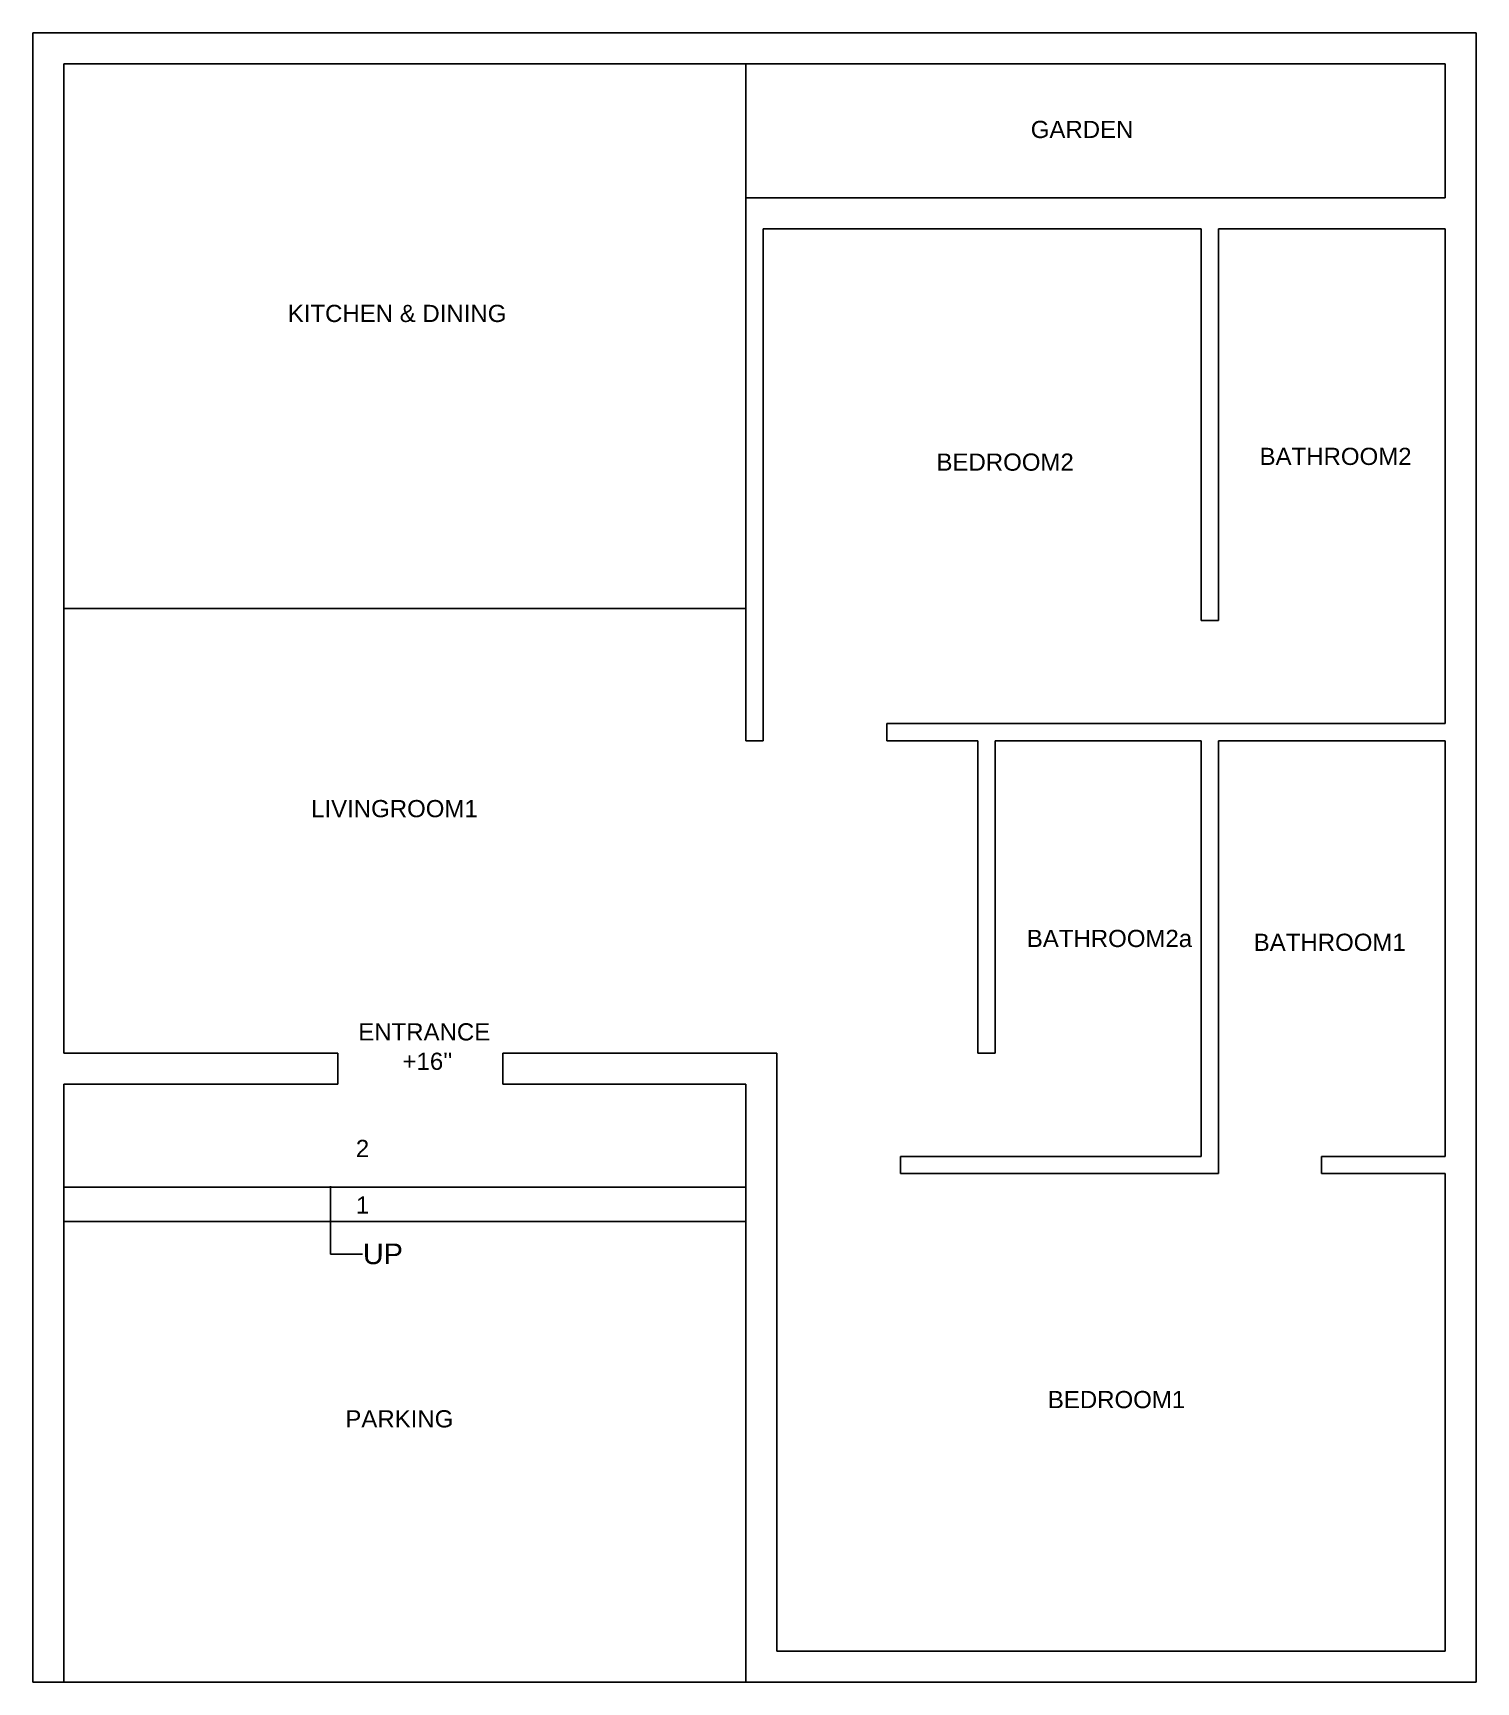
# Model space of a CAD drawing. Header units: feet. Extents: x 187 to 607, y -820 to -340.
import ezdxf
from ezdxf import colors
from ezdxf.entities.mleader import LeaderData, LeaderLine
from ezdxf.math import Vec2, Vec3

# ---------------------------------------------------------------- set-up
doc = ezdxf.new("R2010")
doc.units = ezdxf.units.FT
doc.header["$MEASUREMENT"] = 0
for name, color, linetype in [('BathRoom1', 7, 'Continuous'), ('BathRoom2', 7, 'Continuous'), ('BathRoom2a', 7, 'Continuous'), ('BedRoom1', 7, 'Continuous'), ('BedRoom2', 7, 'Continuous'), ('Boundary', 7, 'Continuous'), ('Entrance_Staircase', 7, 'Continuous'), ('Kitchen & Dining', 7, 'Continuous'), ('LivingRoom1', 7, 'Continuous'), ('Parking', 7, 'Continuous')]:
    doc.layers.add(name, color=color, linetype=linetype)
doc.layers.add('Garden', color=7, linetype='Continuous', plot=False)
doc.styles.get("Standard").update_dxf_attribs({"font": 'arial.ttf'})

msp = doc.modelspace()

# ---------------------------------------------------------------- linework, layer by layer
at = {"layer": 'BathRoom1'}
for p, q in [((531.86, -545.73), (597.86, -545.73)), ((531.86, -545.73), (531.86, -671.73)), ((597.86, -545.73), (597.86, -666.73)), ((561.86, -666.73), (561.86, -671.73)), ((561.86, -666.73), (597.86, -666.73))]:
    msp.add_line(p, q, dxfattribs=at)
at = {"layer": 'BathRoom2'}
for p, q in [((531.86, -396.73), (597.86, -396.73)), ((531.86, -396.73), (531.86, -510.73)), ((597.86, -396.73), (597.86, -540.73)), ((526.86, -510.73), (531.86, -510.73)), ((526.86, -540.73), (597.86, -540.73))]:
    msp.add_line(p, q, dxfattribs=at)
at = {"layer": 'BathRoom2a'}
for p, q in [((466.86, -545.73), (526.86, -545.73)), ((466.86, -545.73), (466.86, -636.73)), ((526.86, -545.73), (526.86, -666.73)), ((461.86, -636.73), (466.86, -636.73)), ((439.36, -666.73), (526.86, -666.73))]:
    msp.add_line(p, q, dxfattribs=at)
at = {"layer": 'BedRoom1'}
for p, q in [((403.36, -636.73), (403.36, -810.73)), ((439.36, -666.73), (439.36, -671.73)), ((439.36, -671.73), (531.86, -671.73)), ((561.86, -671.73), (597.86, -671.73)), ((597.86, -671.73), (597.86, -810.73)), ((597.86, -810.73), (403.36, -810.73))]:
    msp.add_line(p, q, dxfattribs=at)
at = {"layer": 'BedRoom2'}
for p, q in [((399.36, -396.73), (526.86, -396.73)), ((399.36, -396.73), (399.36, -545.73)), ((526.86, -396.73), (526.86, -510.73)), ((435.36, -540.73), (526.86, -540.73)), ((435.36, -540.73), (435.36, -545.73))]:
    msp.add_line(p, q, dxfattribs=at)
at = {"layer": 'Boundary'}
for p, q in [((186.86, -339.73), (606.86, -339.73)), ((186.86, -819.73), (186.86, -339.73)), ((606.86, -339.73), (606.86, -819.73)), ((195.86, -819.73), (186.86, -819.73)), ((606.86, -819.73), (394.36, -819.73))]:
    msp.add_line(p, q, dxfattribs=at)
at = {"layer": 'Entrance_Staircase'}
for p, q in [((275.61, -636.73), (275.61, -645.73)), ((323.61, -636.73), (323.61, -645.73)), ((275.61, -645.73), (195.86, -645.73)), ((195.86, -685.73), (195.86, -645.73)), ((323.61, -645.73), (394.36, -645.73)), ((394.36, -685.73), (394.36, -645.73)), ((394.36, -675.73), (195.86, -675.73)), ((394.36, -685.73), (195.86, -685.73))]:
    msp.add_line(p, q, dxfattribs=at)
at = {"layer": 'Garden'}
for p, q in [((399.36, -348.73), (597.86, -348.73)), ((597.86, -348.73), (597.86, -387.73)), ((394.36, -387.73), (597.86, -387.73))]:
    msp.add_line(p, q, dxfattribs=at)
at = {"layer": 'Kitchen & Dining'}
for p, q in [((195.86, -348.73), (399.36, -348.73)), ((195.86, -507.23), (195.86, -348.73)), ((394.36, -348.73), (394.36, -507.23))]:
    msp.add_line(p, q, dxfattribs=at)
at = {"layer": 'LivingRoom1'}
for p, q in [((195.86, -636.73), (195.86, -507.23)), ((394.36, -507.23), (195.86, -507.23)), ((394.36, -507.23), (394.36, -545.73)), ((394.36, -545.73), (399.36, -545.73)), ((435.36, -545.73), (461.86, -545.73)), ((461.86, -545.73), (461.86, -636.73)), ((275.61, -636.73), (195.86, -636.73)), ((403.36, -636.73), (323.61, -636.73))]:
    msp.add_line(p, q, dxfattribs=at)
at = {"layer": 'Parking'}
for p, q in [((195.86, -819.73), (195.86, -685.73)), ((394.36, -685.73), (394.36, -819.73)), ((195.86, -819.73), (394.36, -819.73))]:
    msp.add_line(p, q, dxfattribs=at)

# ---------------------------------------------------------------- texts
at = {"layer": 'BathRoom1', "insert": (542.16, -601.91), "char_height": 5, "width": 33.8009, "attachment_point": 1}
msp.add_mtext('BATHROOM1', dxfattribs=at)
at = {"layer": 'BathRoom2', "insert": (543.86, -460.47), "char_height": 5, "width": 38.9455, "attachment_point": 1}
msp.add_mtext('BATHROOM2', dxfattribs=at)
at = {"layer": 'BathRoom2a', "insert": (476.11, -600.79), "char_height": 5, "width": 38.9455, "attachment_point": 1}
msp.add_mtext('BATHROOM2a', dxfattribs=at)
at = {"layer": 'BedRoom1', "insert": (482.24, -735.01), "char_height": 5, "width": 33.9424, "attachment_point": 1}
msp.add_mtext('BEDROOM1', dxfattribs=at)
at = {"layer": 'BedRoom2', "insert": (449.82, -462.14), "char_height": 5, "width": 33.9424, "attachment_point": 1}
msp.add_mtext('BEDROOM2', dxfattribs=at)
at = {"layer": 'Entrance_Staircase', "char_height": 5, "attachment_point": 1}
for s, insert, width in [('ENTRANCE', (281.53, -627.98), 33.9424), ("+16''", (294.41, -636.54), 33.9424), ('2', (280.83, -661.92), 4.2491), ('1', (280.87, -678.38), 4.2491)]:
    msp.add_mtext(s, dxfattribs=dict(at, insert=insert, width=width))
at = {"layer": 'Garden', "insert": (477.26, -365.31), "char_height": 5, "width": 33.9424, "attachment_point": 1}
msp.add_mtext('GARDEN', dxfattribs=at)
at = {"layer": 'Kitchen & Dining', "insert": (261.01, -418.86), "char_height": 5, "width": 72.1581, "attachment_point": 1}
msp.add_mtext('KITCHEN & DINING', dxfattribs=at)
at = {"layer": 'LivingRoom1', "insert": (267.8, -563), "char_height": 5, "width": 33.9424, "attachment_point": 1}
msp.add_mtext('LIVINGROOM1', dxfattribs=at)
at = {"layer": 'Parking', "insert": (277.77, -740.62), "char_height": 5, "width": 33.9424, "attachment_point": 1}
msp.add_mtext('PARKING', dxfattribs=at)

# ---------------------------------------------------------------- leaders
at = {"layer": 'Entrance_Staircase'}
ml = msp.add_multileader_mtext('Standard', dxfattribs=at)
ml.set_content('UP', color=256)
ml.set_leader_properties()
ml.build(insert=Vec2(0, 0))
ml.multileader.update_dxf_attribs({"dogleg_length": 0.36, "arrow_head_size": 0.18})
ctx = ml.context
ctx.base_point, ctx.char_height, ctx.arrow_head_size, ctx.landing_gap_size, ctx.plane_origin = Vec3(282.8, -695.15), 6, 0.18, 0.09, Vec3(273.44, -685.76)
notes = []
notes.append((ctx, [(0, (1, 1, 0), (273.44, -695.15), (1, 0), 9.36, [(0, [(273.44, -675.25)], 0, [])])]))
ctx.mtext.insert, ctx.mtext.flow_direction = Vec3(282.89, -692.1), 5
for ctx, leaders in notes:
    for number, flags, end, landing, length, lines in leaders:
        leader = LeaderData()
        leader.index, (leader.has_last_leader_line, leader.has_dogleg_vector, leader.attachment_direction) = number, flags
        leader.last_leader_point, leader.dogleg_vector, leader.dogleg_length = Vec3(end), Vec3(landing), length
        for number, points, colour, breaks in lines:
            line = LeaderLine()
            line.index, line.vertices, line.color, line.breaks = number, Vec3.list(points), colors.encode_raw_color(colour), breaks
            leader.lines.append(line)
        ctx.leaders.append(leader)

doc.saveas('drawing.dxf')
